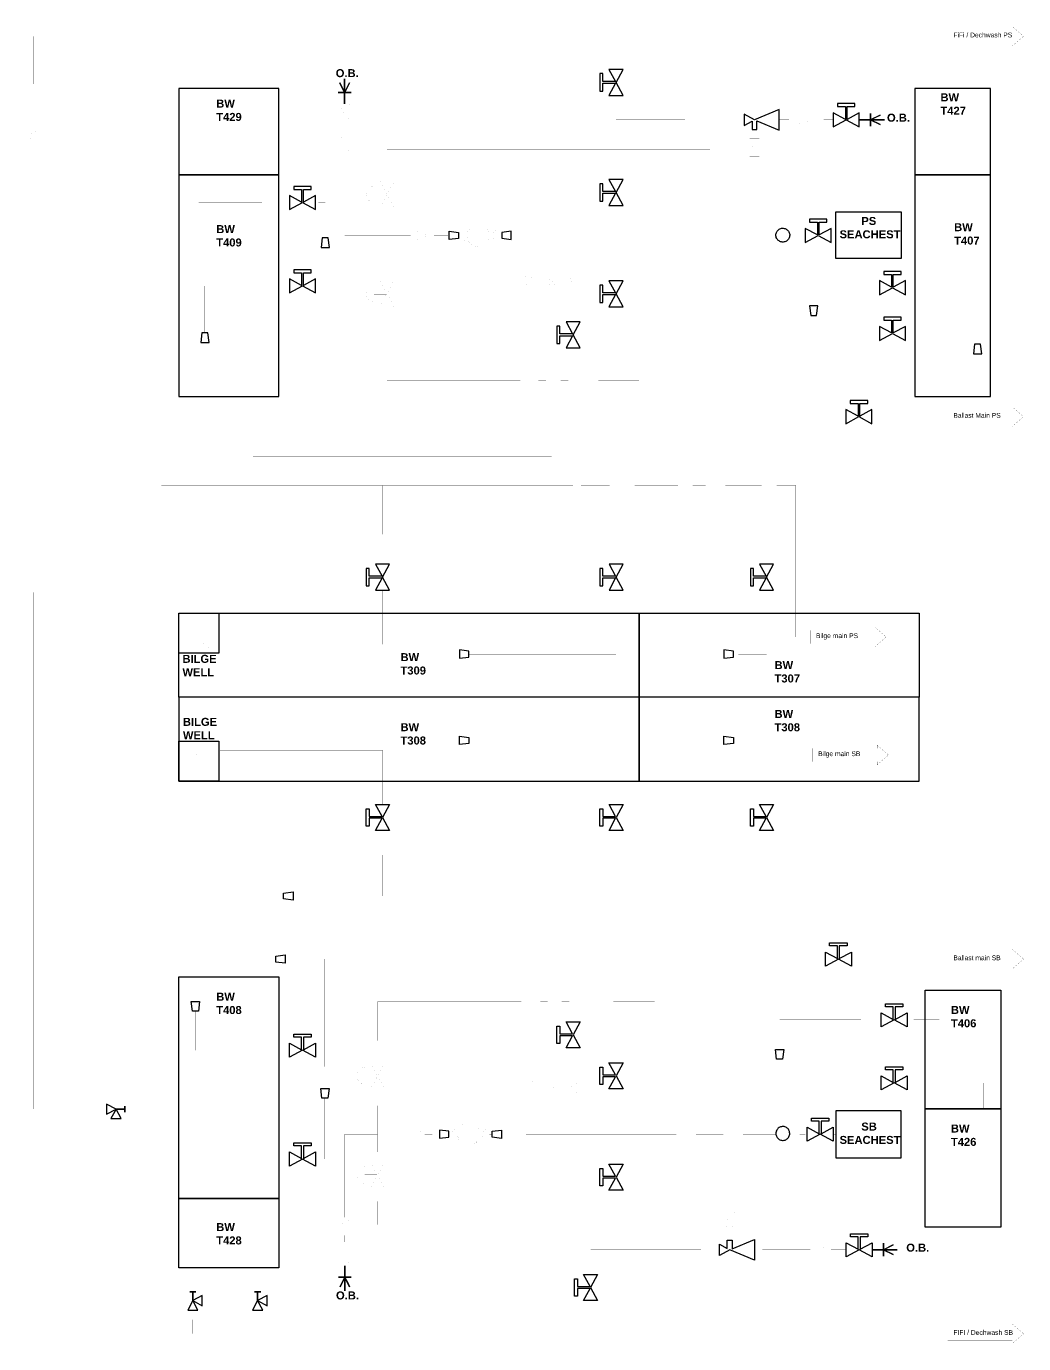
# Model space of a CAD drawing. Extents: x 129096 to 133624, y 117285 to 120578.
# Drawn here: x 131131 to 133624, y 117285 to 120578 of the extents above; entities that cross this region are included whole.
import ezdxf

# ---------------------------------------------------------------- set-up
doc = ezdxf.new("R2010")
doc.units = 0
doc.header["$MEASUREMENT"] = 0
for name, color, linetype in [('LAYER01', 7, 'CONTINUOUS'), ('Suction PS', 131, 'CONTINUOUS'), ('Symboler', 42, 'CONTINUOUS'), ('TEKST', 7, 'CONTINUOUS')]:
    doc.layers.add(name, color=color, linetype=linetype)
doc.styles.add('ARIAL', font='arial.ttf', dxfattribs={"height": 12})
doc.styles.add('ARIAL BOLD', font='arialbd.ttf')

msp = doc.modelspace()

# ---------------------------------------------------------------- linework, layer by layer
at = {"layer": 'LAYER01', "color": 7, "linetype": 'Continuous'}
for points in [[(132925.9, 120358), (132925.9, 120330.2), (132945.6, 120340.9), (132945.6, 120320.1), (132957.6, 120320.1), (132957.6, 120341.6), (133013.3, 120318.2), (133013.3, 120370), (132951.6, 120344.1)], [(132863.7, 117505.8), (132863.7, 117533.5), (132883.4, 117522.9), (132883.4, 117543.7), (132895.4, 117543.7), (132895.4, 117522.2), (132951.1, 117545.5), (132951.1, 117493.8), (132889.4, 117519.7)]]:
    msp.add_lwpolyline(points, close=True, dxfattribs=at)
at = {"layer": 'Suction PS', "linetype": 'Continuous', "const_width": 0.3}
for points in [[(131148.5, 120330.5), (131148.5, 120553), (133434, 120553), (131148.5, 120553), (131148.5, 120330.5)], [(132605.3, 120470.3), (132605.3, 120553), (132605.3, 120470.3)], [(132925.9, 120344.1), (132605.3, 120344.1), (132605.3, 120405.3), (132605.3, 120344.1), (132925.9, 120344.1)], [(131926.9, 120339), (131926.9, 120307.6), (131926.9, 120339)], [(132951.6, 120320.1), (132951.6, 120296.6), (132951.6, 120320.1)], [(133059, 120344.1), (133013.3, 120344.1), (133059, 120344.1)], [(133104, 120344.1), (133148.3, 120344.1), (133104, 120344.1)], [(131148.5, 120285.5), (131148.5, 117871.4), (131332.2, 117871.4), (131148.5, 117871.4), (131148.5, 120285.5)], [(131789.2, 120137.4), (131562.3, 120137.4), (131562.3, 120299.7), (131562.3, 120137.4), (131789.2, 120137.4)], [(132105.6, 120055.1), (131926.9, 120055.1), (131926.9, 120262.7), (131926.9, 120055.1), (132105.6, 120055.1)], [(132033, 120189.5), (132033, 120270), (132840.2, 120270), (132840.2, 118246.3), (132840.2, 120270), (132033, 120270), (132033, 120189.5)], [(132605.3, 120195.2), (132605.3, 120270), (132605.3, 120195.2)], [(132951.6, 120251.6), (132951.6, 119602.2), (132951.6, 120251.6)], [(131854.3, 120137.4), (131878.5, 120137.4), (131878.5, 120048.9), (131878.5, 120137.4), (131854.3, 120137.4)], [(132033, 120125.3), (132033, 120055.1), (132033, 120125.3)], [(132605.3, 120130.2), (132605.3, 120055.2), (132605.3, 120130.2)], [(132033, 120055.1), (132033, 119941.9), (132033, 120055.1)], [(132187.9, 120055.1), (132150.6, 120055.1), (132187.9, 120055.1)], [(132310.9, 120055.2), (132319.5, 120055.2), (132310.9, 120055.2)], [(132343.3, 120055.2), (133004.9, 120055.2), (132343.3, 120055.2)], [(132387.6, 119962.1), (132387.6, 120055.2), (132387.6, 119962.1)], [(132444.7, 119962.1), (132444.7, 120055.2), (132444.7, 119962.1)], [(132497.9, 119962.1), (132497.9, 120055.2), (132497.9, 119962.1)], [(132605.3, 119941.9), (132605.3, 120055.2), (132605.3, 119941.9)], [(133078.3, 120055.2), (133039.5, 120055.2), (133078.3, 120055.2)], [(133143.3, 120055.2), (133155.1, 120055.2), (133143.3, 120055.2)], [(131878.5, 120025.2), (131878.5, 119604.8), (131878.5, 120025.2)], [(131789.2, 119928.9), (131577.7, 119928.9), (131577.7, 119811.7), (131577.7, 119928.9), (131789.2, 119928.9)], [(131854.3, 119928.9), (131878.5, 119928.9), (131854.3, 119928.9)], [(133263.6, 119924.5), (133099.4, 119924.5), (133099.4, 119878.9), (133099.4, 119924.5), (133263.6, 119924.5)], [(131186.7, 119555.3), (132387.6, 119555.3), (132387.6, 119917.1), (132387.6, 119555.3), (131186.7, 119555.3)], [(132497.9, 119839.4), (132497.9, 119917.1), (132497.9, 119839.4)], [(132033, 119877.7), (132033, 119693.3), (132366, 119693.3), (132033, 119693.3), (132033, 119877.7)], [(132605.3, 119876.9), (132605.3, 119693.3), (132605.3, 119876.9)], [(133099.4, 119855.1), (133099.4, 119602.2), (133099.4, 119855.1)], [(133263.6, 119810.2), (133099.4, 119810.2), (133263.6, 119810.2)], [(133328.6, 119810.2), (133509, 119810.2), (133509, 119783.2), (133509, 119810.2), (133328.6, 119810.2)], [(131184.9, 119430), (132497.9, 119430), (132497.9, 119774.4), (132497.9, 119430), (131184.9, 119430)], [(132404.6, 119693.3), (132430.7, 119693.3), (132404.6, 119693.3)], [(132460.2, 119693.3), (132486.3, 119693.3), (132460.2, 119693.3)], [(132525.3, 119693.3), (132662.6, 119693.3), (132662.6, 119602.2), (132662.6, 119693.3), (132525.3, 119693.3)], [(131186.7, 119604.8), (132366, 119604.8), (131186.7, 119604.8)], [(132009.1, 117674.3), (132009.1, 117582.6), (132773.6, 117582.6), (132773.6, 119602.2), (132773.6, 117582.6), (132009.1, 117582.6), (132009.1, 117674.3)], [(132404.6, 119604.8), (132430.7, 119604.8), (132404.6, 119604.8)], [(132460.2, 119604.8), (132486.3, 119604.8), (132460.2, 119604.8)], [(132525.3, 119602.2), (132821.9, 119602.2), (132525.3, 119602.2)], [(132605.5, 119233.7), (132605.5, 119602.2), (132605.5, 119233.7)], [(132857.7, 119602.2), (133180, 119602.2), (132857.7, 119602.2)], [(132981.7, 119233.7), (132981.7, 119602.2), (132981.7, 119233.7)], [(133245, 119602.2), (133434, 119602.2), (133245, 119602.2)], [(132497.9, 119430), (132589.7, 119430), (132497.9, 119430)], [(132621.4, 119430), (132760.6, 119430), (132621.4, 119430)], [(132788.2, 119430), (132829.3, 119430), (132788.2, 119430)], [(132853.8, 119430), (132969.4, 119430), (132853.8, 119430)], [(133000.6, 119430.2), (133054.9, 119430.2), (133054.9, 119051.5), (133090.5, 119051.5), (133054.9, 119051.5), (133054.9, 119430.2), (133000.6, 119430.2)], [(132605.5, 119168.7), (132605.5, 119008.6), (132237.7, 119008.6), (132605.5, 119008.6), (132605.5, 119168.7)], [(132898.6, 119008.6), (132981.7, 119008.6), (132981.7, 119168.7), (132981.7, 119008.6), (132898.6, 119008.6)], [(132605.5, 118633), (132605.5, 118793), (132237.7, 118793), (132605.5, 118793), (132605.5, 118633)], [(132898.6, 118793), (132981.7, 118793), (132981.7, 118633), (132981.7, 118793), (132898.6, 118793)], [(133005.3, 118404), (133068.7, 118404), (133068.7, 118756.4), (133096.3, 118756.4), (133068.7, 118756.4), (133068.7, 118404), (133005.3, 118404)], [(132021.6, 118567.9), (132021.6, 118404), (132021.6, 118567.9)], [(132605.5, 118567.9), (132605.5, 118246.3), (132605.5, 118567.9)], [(132981.7, 118567.9), (132981.7, 118246.3), (132981.7, 118567.9)], [(131184.9, 118404), (131774.4, 118404), (131184.9, 118404)], [(131798.2, 118404), (132497.9, 118404), (132497.9, 118089.4), (132497.9, 118404), (131798.2, 118404)], [(132497.9, 118404), (132592.5, 118404), (132497.9, 118404)], [(132622.4, 118404), (132760.8, 118404), (132622.4, 118404)], [(132789.2, 118404), (132827.8, 118404), (132789.2, 118404)], [(132853.9, 118404), (132965, 118404), (132853.9, 118404)], [(131184.9, 118339.7), (132444.7, 118339.7), (132444.7, 117946.7), (132444.7, 118339.7), (131184.9, 118339.7)], [(131184.9, 118284.8), (132387.6, 118284.8), (132387.6, 117946.7), (132387.6, 118284.8), (131184.9, 118284.8)], [(131186.3, 118246.4), (131754.9, 118246.4), (131186.3, 118246.4)], [(131778.7, 118246.3), (132369, 118246.3), (131778.7, 118246.3)], [(131877.6, 117922.8), (131877.6, 118246.3), (131877.6, 117922.8)], [(132401.1, 118246.3), (132434.8, 118246.3), (132401.1, 118246.3)], [(132454.6, 118246.3), (132488.3, 118246.3), (132454.6, 118246.3)], [(132517.4, 118246.3), (132756.3, 118246.3), (132517.4, 118246.3)], [(132517.4, 118139.5), (132701.9, 118139.5), (132701.9, 118246.3), (132701.9, 118139.5), (132517.4, 118139.5)], [(132796.6, 118246.3), (133128.6, 118246.3), (132796.6, 118246.3)], [(132889.4, 117612.2), (132889.4, 118246.3), (132889.4, 117612.2)], [(133014.1, 118020.2), (133014.1, 118246.3), (133014.1, 118020.2)], [(133193.6, 118246.3), (133434, 118246.3), (133193.6, 118246.3)], [(131789.2, 118018.3), (131554.1, 118018.3), (131554.1, 118116.1), (131554.1, 118018.3), (131789.2, 118018.3)], [(132009.1, 117986.1), (132009.1, 118139.5), (132369, 118139.5), (132009.1, 118139.5), (132009.1, 117986.1)], [(132401.1, 118139.5), (132434.8, 118139.5), (132401.1, 118139.5)], [(132454.6, 118139.5), (132488.3, 118139.5), (132454.6, 118139.5)], [(132605.3, 117986.9), (132605.3, 118139.5), (132605.3, 117986.9)], [(133268.1, 118094.4), (133014.1, 118094.4), (133268.1, 118094.4)], [(133333.2, 118094.4), (133413.3, 118094.4), (133333.2, 118094.4)], [(131854.3, 118018.3), (131877.6, 118018.3), (131854.3, 118018.3)], [(132497.9, 118024.4), (132497.9, 117946.7), (132497.9, 118024.4)], [(133268.1, 117936.8), (133014.1, 117936.8), (133014.1, 117996.5), (133014.1, 117936.8), (133268.1, 117936.8)], [(132009.1, 117921.9), (132009.1, 117808.7), (132009.1, 117921.9)], [(132605.3, 117921.9), (132605.3, 117808.6), (132605.3, 117921.9)], [(133333.2, 117936.8), (133523.1, 117936.8), (133523.1, 117872.3), (133523.1, 117936.8), (133333.2, 117936.8)], [(131854.3, 117746.6), (131877.6, 117746.6), (131877.6, 117899.1), (131877.6, 117746.6), (131854.3, 117746.6)], [(132387.6, 117901.7), (132387.6, 117808.6), (132387.6, 117901.7)], [(132444.7, 117901.7), (132444.7, 117808.6), (132444.7, 117901.7)], [(132497.9, 117901.7), (132497.9, 117808.6), (132497.9, 117901.7)], [(132081.8, 117808.7), (131927.5, 117808.7), (131927.5, 117601.2), (131927.5, 117808.7), (132081.8, 117808.7)], [(132009.1, 117738.5), (132009.1, 117808.7), (132009.1, 117738.5)], [(132164.1, 117808.7), (132126.7, 117808.7), (132164.1, 117808.7)], [(132287.1, 117808.6), (132295.7, 117808.6), (132287.1, 117808.6)], [(132319.4, 117808.6), (132756.3, 117808.6), (132319.4, 117808.6)], [(132605.3, 117733.6), (132605.3, 117808.6), (132605.3, 117733.6)], [(132794, 117808.6), (132873.9, 117808.6), (132794, 117808.6)], [(132909.4, 117808.6), (133005, 117808.6), (132909.4, 117808.6)], [(133082.9, 117808.6), (133039.4, 117808.5), (133082.9, 117808.6)], [(133147.9, 117808.6), (133155.1, 117808.6), (133147.9, 117808.6)], [(131789.2, 117746.6), (131558.8, 117746.6), (131558.8, 117647.5), (131558.8, 117746.6), (131789.2, 117746.6)], [(132605.3, 117668.6), (132605.3, 117582.6), (132605.3, 117668.6)], [(131927.5, 117524.8), (131927.5, 117556.2), (131927.5, 117524.8)], [(132889.4, 117543.7), (132889.4, 117567.2), (132889.4, 117543.7)], [(132863.7, 117519.7), (132541.7, 117519.7), (132541.7, 117458), (132541.7, 117519.7), (132863.7, 117519.7)], [(132951.1, 117519.7), (133091.3, 117519.7), (132951.1, 117519.7)], [(133136.3, 117519.7), (133180.5, 117519.7), (133136.3, 117519.7)], [(131547.6, 117369.2), (131547.6, 117309.8), (131547.6, 117369.2)], [(131709.6, 117369.2), (131709.6, 117309.8), (131709.6, 117369.2)], [(130083.7, 117309.8), (133434, 117309.8), (130083.7, 117309.8)]]:
    msp.add_lwpolyline(points, close=True, dxfattribs=at)
at = {"layer": 'Suction PS'}
for points in [[(131926.9, 120446.7), (131926.9, 120412.3), (131928.1, 120414.7), (131934.1, 120426.7), (131938.9, 120436.3), (131926.9, 120412.3), (131914.9, 120436.3), (131926.9, 120412.3), (131926.9, 120446.7)], [(133276, 120344.1), (133241.6, 120344.1), (133244, 120345.3), (133256, 120351.3), (133265.6, 120356.1), (133241.6, 120344.1), (133265.6, 120332.1), (133241.6, 120344.1), (133276, 120344.1)], [(133308.3, 117519.7), (133273.9, 117519.7), (133276.3, 117520.9), (133288.3, 117526.9), (133297.9, 117531.7), (133273.9, 117519.7), (133297.9, 117507.7), (133273.9, 117519.7), (133308.3, 117519.7)], [(131927.5, 117417.1), (131927.5, 117451.5), (131928.7, 117449.1), (131934.7, 117437.1), (131939.5, 117427.5), (131927.5, 117451.5), (131915.5, 117427.5), (131927.5, 117451.5), (131927.5, 117417.1)]]:
    msp.add_lwpolyline(points, close=True, dxfattribs=at)
for points in [[(131910.6, 120412.3), (131943.1, 120412.3), (131910.6, 120412.3)], [(131926.9, 120384), (131926.9, 120412.3), (131926.9, 120384)], [(133241.6, 120327.9), (133241.6, 120360.3), (133241.6, 120327.9)], [(133213.3, 120344.1), (133241.6, 120344.1), (133213.3, 120344.1)], [(133245.6, 117519.7), (133273.9, 117519.7), (133245.6, 117519.7)], [(133273.9, 117503.4), (133273.9, 117535.9), (133273.9, 117503.4)], [(131911.3, 117451.5), (131943.7, 117451.5), (131911.3, 117451.5)], [(131927.5, 117479.8), (131927.5, 117451.5), (131927.5, 117479.8)]]:
    msp.add_lwpolyline(points, dxfattribs=at)
at = {"layer": 'Suction PS', "linetype": 'Continuous', "const_width": 0.3}
for points in [[(133328.6, 119924.5), (133393.6, 119924.5), (133393.6, 120299.7), (133393.6, 119924.5), (133328.6, 119924.5)], [(131184.9, 119502.6), (132444.7, 119502.6), (132444.7, 119917.1), (132444.7, 119502.6), (131184.9, 119502.6)], [(132021.6, 119233.7), (132021.6, 119430), (132021.6, 119233.7)], [(131596.4, 119033.2), (132021.6, 119033.2), (132021.6, 119168.7), (132021.6, 119033.2), (131596.4, 119033.2)], [(131596.4, 118768.4), (132021.6, 118768.4), (132021.6, 118633), (132021.6, 118768.4), (131596.4, 118768.4)], [(132541.7, 117393), (132541.7, 117309.8), (132541.7, 117393)]]:
    msp.add_lwpolyline(points, dxfattribs=at)
at = {"layer": 'Symboler', "linetype": 'Continuous'}
for points in [[(133434, 120536.4, 0.3, 0.3, 0), (133434, 120569.7, 0.3, 0.3, 0), (133595.8, 120569.7, 0.3, 0.3, 0), (133595.8, 120577.4, 0.3, 0.3, 0), (133623.9, 120553, 0.3, 0.3, 0), (133595.8, 120528.6, 0.3, 0.3, 0), (133595.8, 120536.4, 0.3, 0.3, 0), (133434, 120536.4, 0.3, 0.3, 0), (133434, 120553, 0, 0, 0)], [(132310.9, 120050.5, 0.0405, 0.0405, 0), (132304.8, 120050.5, 0.0405, 0.0405, 0), (132304.8, 120042.6, 0.0405, 0.0405, 0), (132295.2, 120050.5, 0.0405, 0.0405, 0), (132288.5, 120050.5, 0.0405, 0.0405, -0.413831), (132256.4, 120027.8, 0.0405, 0.0405, 0), (132256.4, 120027.8, 0.0405, 0.0405, -0.315826), (132233.8, 120050.4, 0.0405, 0.0405, 0), (132227.6, 120050.4, 0.0405, 0.0405, 0), (132227.6, 120042.5, 0.0405, 0.0405, 0), (132218, 120050.4, 0.0405, 0.0405, 0), (132211.7, 120050.4, 0.0405, 0.0405, 0), (132211.7, 120059.9, 0.0405, 0.0405, 0), (132217.9, 120059.9, 0.0405, 0.0405, 0), (132227.5, 120067.9, 0.0405, 0.0405, 0), (132227.5, 120059.9, 0.0405, 0.0405, 0), (132233.8, 120059.9, 0.0405, 0.0405, -0.841554), (132288.5, 120060, 0.0405, 0.0405, 0), (132295.1, 120060, 0.0405, 0.0405, 0), (132304.7, 120068, 0.0405, 0.0405, 0), (132304.7, 120060, 0.0405, 0.0405, 0), (132310.9, 120060, 0.027, 0.027, 0)], [(133434, 119585.5, 0.3, 0.3, 0), (133434, 119618.8, 0.3, 0.3, 0), (133595.8, 119618.8, 0.3, 0.3, 0), (133595.8, 119626.6, 0.3, 0.3, 0), (133623.9, 119602.2, 0.3, 0.3, 0), (133595.8, 119577.8, 0.3, 0.3, 0), (133595.8, 119585.5, 0.3, 0.3, 0), (133434, 119585.5, 0.3, 0.3, 0), (133434, 119602.2, 0, 0, 0)], [(133090.5, 119034.8, 0.3, 0.3, 0), (133090.5, 119068.1, 0.3, 0.3, 0), (133252.4, 119068.1, 0.3, 0.3, 0), (133252.4, 119075.9, 0.3, 0.3, 0), (133280.5, 119051.5, 0.3, 0.3, 0), (133252.4, 119027.1, 0.3, 0.3, 0), (133252.4, 119034.8, 0.3, 0.3, 0), (133090.5, 119034.8, 0.3, 0.3, 0), (133090.5, 119051.5, 0, 0, 0)], [(133096.3, 118739.8, 0.3, 0.3, 0), (133096.3, 118773.1, 0.3, 0.3, 0), (133258.1, 118773.1, 0.3, 0.3, 0), (133258.1, 118780.8, 0.3, 0.3, 0), (133286.3, 118756.4, 0.3, 0.3, 0), (133258.1, 118732, 0.3, 0.3, 0), (133258.1, 118739.8, 0.3, 0.3, 0), (133096.3, 118739.8, 0.3, 0.3, 0), (133096.3, 118756.4, 0, 0, 0)], [(133434, 118229.7, 0.3, 0.3, 0), (133434, 118263, 0.3, 0.3, 0), (133595.8, 118263, 0.3, 0.3, 0), (133595.8, 118270.7, 0.3, 0.3, 0), (133623.9, 118246.3, 0.3, 0.3, 0), (133595.8, 118221.9, 0.3, 0.3, 0), (133595.8, 118229.7, 0.3, 0.3, 0), (133434, 118229.7, 0.3, 0.3, 0), (133434, 118246.3, 0, 0, 0)], [(132287.1, 117813.3, 0.0405, 0.0405, 0), (132280.9, 117813.3, 0.0405, 0.0405, 0), (132280.9, 117821.2, 0.0405, 0.0405, 0), (132271.4, 117813.3, 0.0405, 0.0405, 0), (132264.7, 117813.3, 0.0405, 0.0405, 0.413831), (132232.6, 117836, 0.0405, 0.0405, 0), (132232.6, 117836, 0.0405, 0.0405, 0.315826), (132209.9, 117813.4, 0.0405, 0.0405, 0), (132203.7, 117813.4, 0.0405, 0.0405, 0), (132203.7, 117821.3, 0.0405, 0.0405, 0), (132194.2, 117813.4, 0.0405, 0.0405, 0), (132187.8, 117813.4, 0.0405, 0.0405, 0), (132187.8, 117803.9, 0.0405, 0.0405, 0), (132194.1, 117803.9, 0.0405, 0.0405, 0), (132203.7, 117795.9, 0.0405, 0.0405, 0), (132203.7, 117803.9, 0.0405, 0.0405, 0), (132209.9, 117803.9, 0.0405, 0.0405, 0.841554), (132264.6, 117803.8, 0.0405, 0.0405, 0), (132271.3, 117803.8, 0.0405, 0.0405, 0), (132280.8, 117795.8, 0.0405, 0.0405, 0), (132280.8, 117803.8, 0.0405, 0.0405, 0), (132287.1, 117803.8, 0.027, 0.027, 0)], [(133434, 117293.1, 0.3, 0.3, 0), (133434, 117326.5, 0.3, 0.3, 0), (133595.8, 117326.5, 0.3, 0.3, 0), (133595.8, 117334.2, 0.3, 0.3, 0), (133623.9, 117309.8, 0.3, 0.3, 0), (133595.8, 117285.4, 0.3, 0.3, 0), (133595.8, 117293.1, 0.3, 0.3, 0), (133434, 117293.1, 0.3, 0.3, 0), (133434, 117309.8, 0, 0, 0)]]:
    msp.add_lwpolyline(points, format="xyseb", close=True, dxfattribs=at)
at = {"layer": 'Symboler'}
for points in [[(132564.9, 120459.6), (132564.9, 120416), (132572.4, 120416), (132572.4, 120435.5), (132604.1, 120435.5), (132587.7, 120405.3), (132622.8, 120405.3), (132605.3, 120437.8), (132622.8, 120470.3), (132587.7, 120470.3), (132604.1, 120440.1), (132572.4, 120440.1), (132572.4, 120459.6), (132564.9, 120459.6)], [(133202.6, 120384.5), (133159, 120384.5), (133159, 120377), (133178.5, 120377), (133178.5, 120345.3), (133148.3, 120361.6), (133148.3, 120326.5), (133180.8, 120344.1), (133213.3, 120326.5), (133213.3, 120361.6), (133183.1, 120345.3), (133183.1, 120377), (133202.6, 120377), (133202.6, 120384.5)], [(132564.9, 120184.5), (132564.9, 120140.9), (132572.4, 120140.9), (132572.4, 120160.5), (132604.1, 120160.5), (132587.7, 120130.2), (132622.8, 120130.2), (132605.3, 120162.7), (132622.8, 120195.2), (132587.7, 120195.2), (132604.1, 120165), (132572.4, 120165), (132572.4, 120184.5), (132564.9, 120184.5)], [(131843.5, 120177.8), (131799.9, 120177.8), (131799.9, 120170.3), (131819.5, 120170.3), (131819.5, 120138.6), (131789.2, 120155), (131789.2, 120119.9), (131821.7, 120137.4), (131854.3, 120119.9), (131854.3, 120155), (131824, 120138.6), (131824, 120170.3), (131843.5, 120170.3), (131843.5, 120177.8)], [(133132.6, 120095.6), (133089, 120095.6), (133089, 120088.1), (133108.5, 120088.1), (133108.5, 120056.5), (133078.3, 120072.8), (133078.3, 120037.7), (133110.8, 120055.2), (133143.3, 120037.7), (133143.3, 120072.8), (133113.1, 120056.5), (133113.1, 120088.1), (133132.6, 120088.1), (133132.6, 120095.6)], [(133025.6, 120072.8), (133027.7, 120072.2), (133029.8, 120071.4), (133031.6, 120070.3), (133033.4, 120069), (133035, 120067.5), (133036.3, 120065.8), (133037.5, 120064), (133038.4, 120062), (133039, 120059.9), (133039.4, 120057.8), (133039.5, 120055.6), (133039.3, 120053.4), (133038.9, 120051.3), (133038.2, 120049.2), (133037.2, 120047.3), (133036.1, 120045.5), (133034.7, 120043.8), (133033, 120042.3), (133031.3, 120041.1), (133029.4, 120040.1), (133027.3, 120039.3), (133025.2, 120038.8), (133023.1, 120038.5), (133020.9, 120038.6), (133018.7, 120038.9), (133016.6, 120039.4), (133014.6, 120040.2), (133012.7, 120041.3), (133011, 120042.6), (133009.4, 120044.1), (133008.1, 120045.8), (133006.9, 120047.7), (133006, 120049.6), (133005.4, 120051.7), (133005, 120053.9), (133004.9, 120056), (133005, 120058.2), (133005.5, 120060.3), (133006.2, 120062.4), (133007.1, 120064.3), (133008.3, 120066.2), (133009.7, 120067.8), (133011.3, 120069.3), (133013.1, 120070.5), (133015, 120071.6), (133017, 120072.3), (133019.2, 120072.9), (133021.3, 120073.1), (133023.5, 120073.1)], [(131843.5, 119969.3), (131799.9, 119969.3), (131799.9, 119961.8), (131819.5, 119961.8), (131819.5, 119930.1), (131789.2, 119946.5), (131789.2, 119911.4), (131821.7, 119928.9), (131854.3, 119911.4), (131854.3, 119946.5), (131824, 119930.1), (131824, 119961.8), (131843.5, 119961.8), (131843.5, 119969.3)], [(133317.9, 119964.9), (133274.3, 119964.9), (133274.3, 119957.4), (133293.8, 119957.4), (133293.8, 119925.8), (133263.6, 119942.1), (133263.6, 119907), (133296.1, 119924.5), (133328.6, 119907), (133328.6, 119942.1), (133298.4, 119925.8), (133298.4, 119957.4), (133317.9, 119957.4), (133317.9, 119964.9)], [(132564.9, 119931.2), (132564.9, 119887.6), (132572.4, 119887.6), (132572.4, 119907.1), (132604.1, 119907.1), (132587.7, 119876.9), (132622.8, 119876.9), (132605.3, 119909.4), (132622.8, 119941.9), (132587.7, 119941.9), (132604.1, 119911.7), (132572.4, 119911.7), (132572.4, 119931.2), (132564.9, 119931.2)], [(132457.6, 119828.7), (132457.6, 119785.1), (132465.1, 119785.1), (132465.1, 119804.6), (132496.7, 119804.6), (132480.4, 119774.4), (132515.5, 119774.4), (132497.9, 119806.9), (132515.5, 119839.4), (132480.4, 119839.4), (132496.7, 119809.2), (132465.1, 119809.2), (132465.1, 119828.7), (132457.6, 119828.7)], [(133317.9, 119850.6), (133274.3, 119850.6), (133274.3, 119843.1), (133293.8, 119843.1), (133293.8, 119811.4), (133263.6, 119827.7), (133263.6, 119792.6), (133296.1, 119810.2), (133328.6, 119792.6), (133328.6, 119827.7), (133298.4, 119811.4), (133298.4, 119843.1), (133317.9, 119843.1), (133317.9, 119850.6)], [(133234.3, 119642.5), (133190.7, 119642.5), (133190.7, 119635.1), (133210.2, 119635.1), (133210.2, 119603.4), (133180, 119619.7), (133180, 119584.6), (133212.5, 119602.2), (133245, 119584.6), (133245, 119619.7), (133214.8, 119603.4), (133214.8, 119635.1), (133234.3, 119635.1), (133234.3, 119642.5)], [(131981.2, 119223), (131981.2, 119179.4), (131988.7, 119179.4), (131988.7, 119198.9), (132020.4, 119198.9), (132004, 119168.7), (132039.1, 119168.7), (132021.6, 119201.2), (132039.1, 119233.7), (132004, 119233.7), (132020.4, 119203.5), (131988.7, 119203.5), (131988.7, 119223), (131981.2, 119223)], [(132565.1, 119223), (132565.1, 119179.4), (132572.6, 119179.4), (132572.6, 119198.9), (132604.3, 119198.9), (132587.9, 119168.7), (132623, 119168.7), (132605.5, 119201.2), (132623, 119233.7), (132587.9, 119233.7), (132604.3, 119203.5), (132572.6, 119203.5), (132572.6, 119223), (132565.1, 119223)], [(132941.3, 119223), (132941.3, 119179.4), (132948.8, 119179.4), (132948.8, 119198.9), (132980.5, 119198.9), (132964.1, 119168.7), (132999.2, 119168.7), (132981.7, 119201.2), (132999.2, 119233.7), (132964.1, 119233.7), (132980.5, 119203.5), (132948.8, 119203.5), (132948.8, 119223), (132941.3, 119223)], [(131981.2, 118578.7), (131981.2, 118622.2), (131988.7, 118622.2), (131988.7, 118602.7), (132020.4, 118602.7), (132004, 118633), (132039.1, 118633), (132021.6, 118600.4), (132039.1, 118567.9), (132004, 118567.9), (132020.4, 118598.2), (131988.7, 118598.2), (131988.7, 118578.7), (131981.2, 118578.7)], [(132565.1, 118578.7), (132565.1, 118622.2), (132572.6, 118622.2), (132572.6, 118602.7), (132604.3, 118602.7), (132587.9, 118633), (132623, 118633), (132605.5, 118600.4), (132623, 118567.9), (132587.9, 118567.9), (132604.3, 118598.2), (132572.6, 118598.2), (132572.6, 118578.7), (132565.1, 118578.7)], [(132941.3, 118578.7), (132941.3, 118622.2), (132948.8, 118622.2), (132948.8, 118602.7), (132980.5, 118602.7), (132964.1, 118633), (132999.2, 118633), (132981.7, 118600.4), (132999.2, 118567.9), (132964.1, 118567.9), (132980.5, 118598.2), (132948.8, 118598.2), (132948.8, 118578.7), (132941.3, 118578.7)], [(133139.3, 118286.7), (133182.9, 118286.7), (133182.9, 118279.2), (133163.4, 118279.2), (133163.4, 118247.6), (133193.6, 118263.9), (133193.6, 118228.8), (133161.1, 118246.3), (133128.6, 118228.8), (133128.6, 118263.9), (133158.8, 118247.6), (133158.8, 118279.2), (133139.3, 118279.2), (133139.3, 118286.7)], [(133278.9, 118134.8), (133322.4, 118134.8), (133322.4, 118127.3), (133302.9, 118127.3), (133302.9, 118095.6), (133333.2, 118112), (133333.2, 118076.9), (133300.6, 118094.4), (133268.1, 118076.9), (133268.1, 118112), (133298.4, 118095.6), (133298.4, 118127.3), (133278.9, 118127.3), (133278.9, 118134.8)], [(132457.6, 118035.1), (132457.6, 118078.7), (132465.1, 118078.7), (132465.1, 118059.2), (132496.7, 118059.2), (132480.4, 118089.4), (132515.5, 118089.4), (132497.9, 118056.9), (132515.5, 118024.4), (132480.4, 118024.4), (132496.7, 118054.6), (132465.1, 118054.6), (132465.1, 118035.1), (132457.6, 118035.1)], [(131799.9, 118058.7), (131843.5, 118058.7), (131843.5, 118051.2), (131824, 118051.2), (131824, 118019.5), (131854.3, 118035.9), (131854.3, 118000.8), (131821.7, 118018.3), (131789.2, 118000.8), (131789.2, 118035.9), (131819.5, 118019.5), (131819.5, 118051.2), (131799.9, 118051.2), (131799.9, 118058.7)], [(132564.9, 117932.6), (132564.9, 117976.2), (132572.4, 117976.2), (132572.4, 117956.7), (132604.1, 117956.7), (132587.7, 117986.9), (132622.8, 117986.9), (132605.3, 117954.4), (132622.8, 117921.9), (132587.7, 117921.9), (132604.1, 117952.1), (132572.4, 117952.1), (132572.4, 117932.6), (132564.9, 117932.6)], [(133278.9, 117977.2), (133322.4, 117977.2), (133322.4, 117969.7), (133302.9, 117969.7), (133302.9, 117938.1), (133333.2, 117954.4), (133333.2, 117919.3), (133300.6, 117936.8), (133268.1, 117919.3), (133268.1, 117954.4), (133298.4, 117938.1), (133298.4, 117969.7), (133278.9, 117969.7), (133278.9, 117977.2)], [(131355.7, 117871.4), (131332.2, 117884.1), (131332.2, 117858.8), (131355.7, 117871.4), (131343, 117848), (131368.3, 117848), (131355.7, 117871.4), (131377.3, 117871.4), (131377.3, 117863.8), (131377.3, 117879), (131377.3, 117871.4), (131355.7, 117871.4)], [(133093.6, 117848.9), (133137.2, 117848.9), (133137.2, 117841.5), (133117.7, 117841.5), (133117.7, 117809.8), (133147.9, 117826.1), (133147.9, 117791), (133115.4, 117808.6), (133082.9, 117791), (133082.9, 117826.1), (133113.1, 117809.8), (133113.1, 117841.5), (133093.6, 117841.5), (133093.6, 117848.9)], [(133025.6, 117793.5), (133027.7, 117794.1), (133029.8, 117794.9), (133031.6, 117796), (133033.4, 117797.3), (133035, 117798.8), (133036.3, 117800.5), (133037.5, 117802.3), (133038.4, 117804.3), (133039, 117806.4), (133039.4, 117808.5), (133039.5, 117810.7), (133039.3, 117812.9), (133038.9, 117815), (133038.2, 117817), (133037.2, 117819), (133036.1, 117820.8), (133034.7, 117822.5), (133033, 117823.9), (133031.3, 117825.2), (133029.4, 117826.2), (133027.3, 117827), (133025.2, 117827.5), (133023.1, 117827.8), (133020.9, 117827.7), (133018.7, 117827.4), (133016.6, 117826.9), (133014.6, 117826), (133012.7, 117825), (133011, 117823.7), (133009.4, 117822.2), (133008.1, 117820.5), (133006.9, 117818.6), (133006, 117816.6), (133005.4, 117814.6), (133005, 117812.4), (133004.9, 117810.3), (133005, 117808.1), (133005.5, 117806), (133006.2, 117803.9), (133007.1, 117801.9), (133008.3, 117800.1), (133009.7, 117798.5), (133011.3, 117797), (133013.1, 117795.7), (133015, 117794.7), (133017, 117793.9), (133019.2, 117793.4), (133021.3, 117793.2), (133023.5, 117793.2)], [(131799.9, 117787), (131843.5, 117787), (131843.5, 117779.5), (131824, 117779.5), (131824, 117747.9), (131854.3, 117764.2), (131854.3, 117729.1), (131821.7, 117746.6), (131789.2, 117729.1), (131789.2, 117764.2), (131819.5, 117747.9), (131819.5, 117779.5), (131799.9, 117779.5), (131799.9, 117787)], [(132564.9, 117679.3), (132564.9, 117722.9), (132572.4, 117722.9), (132572.4, 117703.4), (132604.1, 117703.4), (132587.7, 117733.6), (132622.8, 117733.6), (132605.3, 117701.1), (132622.8, 117668.6), (132587.7, 117668.6), (132604.1, 117698.8), (132572.4, 117698.8), (132572.4, 117679.3), (132564.9, 117679.3)], [(133191.3, 117560), (133234.8, 117560), (133234.8, 117552.5), (133215.3, 117552.5), (133215.3, 117520.9), (133245.6, 117537.2), (133245.6, 117502.1), (133213, 117519.7), (133180.5, 117502.1), (133180.5, 117537.2), (133210.8, 117520.9), (133210.8, 117552.5), (133191.3, 117552.5), (133191.3, 117560)], [(132501.4, 117403.7), (132501.4, 117447.3), (132508.8, 117447.3), (132508.8, 117427.8), (132540.5, 117427.8), (132524.2, 117458), (132559.3, 117458), (132541.7, 117425.5), (132559.3, 117393), (132524.2, 117393), (132540.5, 117423.2), (132508.8, 117423.2), (132508.8, 117403.7), (132501.4, 117403.7)], [(131547.6, 117392.6), (131535, 117369.2), (131560.3, 117369.2), (131547.6, 117392.6), (131571.1, 117379.9), (131571.1, 117405.2), (131547.6, 117392.6), (131547.6, 117414.2), (131555.3, 117414.2), (131540.1, 117414.2), (131547.6, 117414.2), (131547.6, 117392.6)], [(131709.6, 117392.6), (131697, 117369.2), (131722.3, 117369.2), (131709.6, 117392.6), (131733.1, 117379.9), (131733.1, 117405.2), (131709.6, 117392.6), (131709.6, 117414.2), (131717.3, 117414.2), (131702.1, 117414.2), (131709.6, 117414.2), (131709.6, 117392.6)]]:
    msp.add_lwpolyline(points, close=True, dxfattribs=at)
at = {"layer": 'Symboler', "linetype": 'Continuous'}
for points in [[(131512.8, 120206.5), (131762.8, 120206.5), (131762.8, 120422.6), (131512.8, 120422.6)], [(133351.8, 120206.5), (133541.1, 120206.5), (133541.1, 120422.6), (133351.8, 120422.6)], [(131512.8, 119652.2), (131762.8, 119652.2), (131762.8, 120206.5), (131512.8, 120206.5)], [(133351.8, 119652.2), (133541.1, 119652.2), (133541.1, 120206.5), (133351.8, 120206.5)], [(133155.1, 120114.5), (133318.4, 120114.5), (133318.4, 119997.1), (133155.1, 119997.1)], [(132211.7, 120047.8), (132187.9, 120044.8), (132187.9, 120065.5), (132211.7, 120062.5)], [(132319.5, 120047.9), (132343.3, 120044.9), (132343.3, 120065.6), (132319.5, 120062.6)], [(131871.1, 120048.9), (131868.1, 120025.2), (131888.9, 120025.2), (131885.9, 120048.9)], [(133106.8, 119855.1), (133109.8, 119878.9), (133089, 119878.9), (133092, 119855.1)], [(131570.3, 119811.7), (131567.3, 119787.9), (131588.1, 119787.9), (131585.1, 119811.7)], [(133501.6, 119783.2), (133498.6, 119759.5), (133519.4, 119759.5), (133516.4, 119783.2)], [(131512.8, 119110.8), (131612.8, 119110.8), (131612.8, 119010.8), (131512.8, 119010.8)], [(131512.8, 119110.8), (132662.8, 119110.8), (132662.8, 118900.8), (131512.8, 118900.8)], [(132662.8, 119110.8), (133363.3, 119110.8), (133363.3, 118900.8), (132662.8, 118900.8)], [(132237.7, 119016), (132214, 119019), (132214, 118998.2), (132237.7, 119001.2)], [(132898.6, 119016), (132874.8, 119019), (132874.8, 118998.2), (132898.6, 119001.2)], [(131512.8, 118690.8), (132662.8, 118690.8), (132662.8, 118900.8), (131512.8, 118900.8)], [(132662.8, 118690.8), (133363.3, 118690.8), (133363.3, 118900.8), (132662.8, 118900.8)], [(132237.7, 118785.6), (132214, 118782.6), (132214, 118803.4), (132237.7, 118800.4)], [(132898.6, 118785.6), (132874.8, 118782.6), (132874.8, 118803.4), (132898.6, 118800.4)], [(131512.8, 118790.8), (131612.8, 118790.8), (131612.8, 118690.8), (131512.8, 118690.8)], [(131774.4, 118411.4), (131798.2, 118414.4), (131798.2, 118393.6), (131774.4, 118396.6)], [(131754.9, 118253.8), (131778.7, 118256.7), (131778.7, 118236), (131754.9, 118239)], [(131512.8, 118201.8), (131762.8, 118201.8), (131762.8, 117647.5), (131512.8, 117647.5)], [(133378.1, 118168.7), (133567.4, 118168.7), (133567.4, 117872.3), (133378.1, 117872.3)], [(131546.7, 118116.1), (131543.7, 118139.9), (131564.5, 118139.9), (131561.5, 118116.1)], [(133006.7, 117996.5), (133003.7, 118020.3), (133024.5, 118020.2), (133021.5, 117996.5)], [(131870.2, 117899.1), (131867.2, 117922.8), (131888, 117922.8), (131885, 117899.1)], [(133155.1, 117749.3), (133318.4, 117749.3), (133318.4, 117866.7), (133155.1, 117866.7)], [(133378.1, 117872.3), (133567.4, 117872.3), (133567.4, 117575.9), (133378.1, 117575.9)], [(132187.8, 117816.1), (132164.1, 117819.1), (132164.1, 117798.3), (132187.8, 117801.3)], [(132295.7, 117816), (132319.4, 117819), (132319.4, 117798.2), (132295.7, 117801.2)], [(131512.8, 117647.5), (131762.8, 117647.5), (131762.8, 117474.5), (131512.8, 117474.5)]]:
    msp.add_lwpolyline(points, close=True, dxfattribs=at)
at = {"layer": 'Symboler', "linetype": 'Continuous', "const_width": 0.015}
for points in [[(131939, 120384), (131914.7, 120384), (131924.2, 120361.7), (131914.7, 120339), (131939, 120339), (131929.5, 120361.7), (131939, 120384)], [(133059, 120356.2), (133059, 120332), (133081.3, 120341.5), (133104, 120332), (133104, 120356.2), (133081.3, 120346.7), (133059, 120356.2)], [(131160.6, 120330.5), (131136.3, 120330.5), (131145.9, 120308.2), (131136.3, 120285.5), (131160.6, 120285.5), (131151.1, 120308.2), (131160.6, 120330.5)], [(131939, 120307.6), (131914.7, 120307.6), (131924.2, 120285.3), (131914.7, 120262.7), (131939, 120262.7), (131929.5, 120285.3), (131939, 120307.6)], [(132963.7, 120296.6), (132939.5, 120296.6), (132949, 120274.2), (132939.5, 120251.6), (132963.7, 120251.6), (132954.2, 120274.2), (132963.7, 120296.6)], [(132105.6, 120067.3), (132105.6, 120043), (132127.9, 120052.5), (132150.6, 120043), (132150.6, 120067.3), (132127.9, 120057.8), (132105.6, 120067.3)], [(132399.7, 119962.1), (132375.4, 119962.1), (132385, 119939.8), (132375.4, 119917.1), (132399.7, 119917.1), (132390.2, 119939.8), (132399.7, 119962.1)], [(132456.8, 119962.1), (132432.6, 119962.1), (132442.1, 119939.8), (132432.6, 119917.1), (132456.8, 119917.1), (132447.3, 119939.8), (132456.8, 119962.1)], [(132510.1, 119962.1), (132485.8, 119962.1), (132495.3, 119939.8), (132485.8, 119917.1), (132510.1, 119917.1), (132500.6, 119939.8), (132510.1, 119962.1)], [(131551.5, 119045.3), (131551.5, 119021.1), (131573.8, 119030.6), (131596.4, 119021.1), (131596.4, 119045.3), (131573.8, 119035.8), (131551.5, 119045.3)], [(131551.5, 118756.3), (131551.5, 118780.6), (131573.8, 118771.1), (131596.4, 118780.6), (131596.4, 118756.3), (131573.8, 118765.8), (131551.5, 118756.3)], [(132399.7, 117901.7), (132375.4, 117901.7), (132385, 117924), (132375.4, 117946.7), (132399.7, 117946.7), (132390.2, 117924), (132399.7, 117901.7)], [(132456.8, 117901.7), (132432.6, 117901.7), (132442.1, 117924), (132432.6, 117946.7), (132456.8, 117946.7), (132447.3, 117924), (132456.8, 117901.7)], [(132510.1, 117901.7), (132485.8, 117901.7), (132495.3, 117924), (132485.8, 117946.7), (132510.1, 117946.7), (132500.6, 117924), (132510.1, 117901.7)], [(132081.8, 117796.5), (132081.8, 117820.8), (132104.1, 117811.3), (132126.7, 117820.8), (132126.7, 117796.5), (132104.1, 117806), (132081.8, 117796.5)], [(131939.6, 117556.2), (131915.4, 117556.2), (131924.9, 117578.5), (131915.4, 117601.2), (131939.6, 117601.2), (131930.2, 117578.5), (131939.6, 117556.2)], [(132901.5, 117567.2), (132877.2, 117567.2), (132886.8, 117589.5), (132877.2, 117612.2), (132901.5, 117612.2), (132892, 117589.5), (132901.5, 117567.2)], [(131939.6, 117479.8), (131915.4, 117479.8), (131924.9, 117502.1), (131915.4, 117524.8), (131939.6, 117524.8), (131930.2, 117502.1), (131939.6, 117479.8)], [(133091.3, 117507.5), (133091.3, 117531.8), (133113.6, 117522.3), (133136.3, 117531.8), (133136.3, 117507.5), (133113.6, 117517), (133091.3, 117507.5)]]:
    msp.add_lwpolyline(points, close=True, dxfattribs=at)
at = {"layer": 'Symboler', "color": 42, "linetype": 'Continuous'}
for points in [[(132031.8, 120155.2, 0.06, 0.06, 0), (132000.5, 120155.2, 0.06, 0.06, 0), (132000.5, 120135.9, 0.06, 0.06, -0.884677), (132000.5, 120178.9, 0.06, 0.06, 0), (132000.5, 120159.7, 0.06, 0.06, 0), (132031.8, 120159.7, 0.06, 0.06, 0), (132015.6, 120189.5, 0, 0, 0), (132050.3, 120189.5, 0.06, 0.06, 0), (132033, 120157.4, 0.06, 0.06, 0), (132050.3, 120125.3, 0, 0, 0), (132015.6, 120125.3, 0.06, 0.06, 0)], [(132031.8, 119907.5, 0.06, 0.06, 0), (132000.5, 119907.5, 0.06, 0.06, 0), (132000.5, 119888.3, 0.06, 0.06, -0.884677), (132000.5, 119931.3, 0.06, 0.06, 0), (132000.5, 119912, 0.06, 0.06, 0), (132031.8, 119912, 0.06, 0.06, 0), (132015.6, 119941.9, 0, 0, 0), (132050.3, 119941.9, 0.06, 0.06, 0), (132033, 119909.8, 0.06, 0.06, 0), (132050.3, 119877.7, 0, 0, 0), (132015.6, 119877.7, 0.06, 0.06, 0)], [(132007.9, 117956.3, 0.06, 0.06, 0), (131976.7, 117956.3, 0.06, 0.06, 0), (131976.7, 117975.5, 0.06, 0.06, 0.884677), (131976.7, 117932.5, 0.06, 0.06, 0), (131976.7, 117951.8, 0.06, 0.06, 0), (132007.9, 117951.8, 0.06, 0.06, 0), (131991.8, 117921.9, 0, 0, 0), (132026.5, 117921.9, 0.06, 0.06, 0), (132009.1, 117954, 0.06, 0.06, 0), (132026.5, 117986.1, 0, 0, 0), (131991.8, 117986.1, 0.06, 0.06, 0)], [(132007.9, 117708.7, 0.06, 0.06, 0), (131976.7, 117708.7, 0.06, 0.06, 0), (131976.7, 117727.9, 0.06, 0.06, 0.884677), (131976.7, 117684.9, 0.06, 0.06, 0), (131976.7, 117704.2, 0.06, 0.06, 0), (132007.9, 117704.2, 0.06, 0.06, 0), (131991.8, 117674.3, 0, 0, 0), (132026.5, 117674.3, 0.06, 0.06, 0), (132009.1, 117706.4, 0.06, 0.06, 0), (132026.5, 117738.5, 0, 0, 0), (131991.8, 117738.5, 0.06, 0.06, 0)]]:
    msp.add_lwpolyline(points, format="xyseb", close=True, dxfattribs=at)

# ---------------------------------------------------------------- texts
at = {"layer": 'Symboler', "linetype": 'Continuous', "char_height": 12, "attachment_point": 1, "style": 'ARIAL'}
for s, insert, width in [('FiFi / Dechwash PS', (133448.5, 120562.2), 147.311), ('Ballast Main PS', (133448.5, 119611.3), 147.311), ('Bilge main PS', (133105.1, 119060.6), 147.311), ('Bilge main SB', (133110.8, 118765.6), 147.311), ('Ballast main SB', (133448.5, 118255.5), 147.311), ('FIFI / Dechwash SB', (133448.5, 117319), 159.472)]:
    msp.add_mtext(s, dxfattribs=dict(at, insert=insert, width=width))
at = {"layer": 'TEKST', "linetype": 'Continuous', "char_height": 20, "width": 144.128, "attachment_point": 1, "style": 'ARIAL BOLD'}
for s, insert in [('O.B.', (131904.7, 120470.8)), ('BW\\PT429', (131606.1, 120394.7)), ('BW\\PT427', (133416.2, 120410.2)), ('O.B.', (133282.6, 120359.4)), ('       PS\\PSEACHEST', (133164.1, 120101.3)), ('BW\\PT407', (133450.4, 120085.7)), ('BW\\PT409', (131606.1, 120080.9)), ('BILGE\\PWELL', (131521.6, 119006.8)), ('BW\\PT309', (132066.6, 119011)), ('BW\\PT307', (133001.5, 118991.1)), ('BW\\PT308', (133001.5, 118869.1)), ('BILGE\\PWELL', (131522.8, 118849.3)), ('BW\\PT308', (132066.6, 118836)), ('BW\\PT408', (131606.1, 118162.3)), ('BW\\PT406', (133442.4, 118129.2)), ('       SB\\PSEACHEST', (133164.1, 117837.7)), ('BW\\PT426', (133442.4, 117832.8)), ('BW\\PT428', (131606.1, 117586.4)), ('O.B.', (133330.8, 117535)), ('O.B.', (131905.4, 117415.6))]:
    msp.add_mtext(s, dxfattribs=dict(at, insert=insert))

doc.saveas('drawing.dxf')
